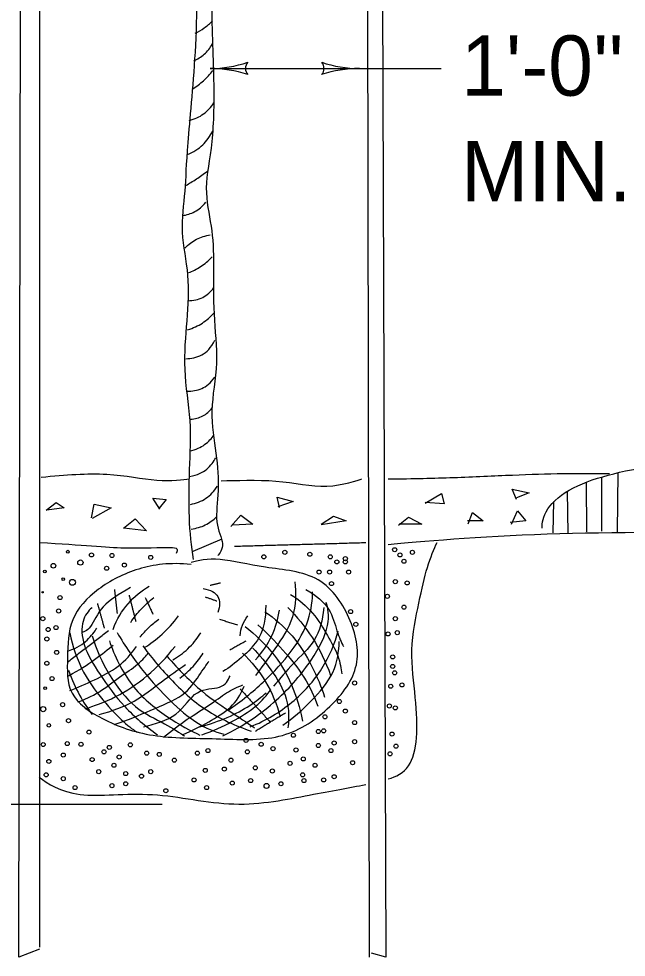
# Model space of a CAD drawing. Extents: x 1007 to 1035.5, y 1000.5 to 1021.5.
# Drawn here: x 1010.263 to 1012.277, y 1005.43 to 1008.544 of the extents above; entities that cross this region are included whole.
import ezdxf

# ---------------------------------------------------------------- set-up
doc = ezdxf.new("R2010")
doc.units = 0
doc.layers.add('Level 1', color=7, linetype='Continuous')

msp = doc.modelspace()

# ---------------------------------------------------------------- linework, layer by layer
at = {"layer": 'Level 1'}
for p, q in [((1010.2628, 1005.4299), (1010.2697, 1009.2631)), ((1010.3308, 1009.2565), (1010.3308, 1005.4629)), ((1011.4258, 1005.4299), (1011.419, 1009.2499)), ((1011.4666, 1009.2631), (1011.4802, 1005.4299)), ((1010.897, 1008.3788), (1011.6638, 1008.3788)), ((1012.1956, 1007.0223), (1012.1956, 1006.8432)), ((1012.2491, 1007.0383), (1012.2473, 1006.8414)), ((1012.1439, 1007.0062), (1012.1458, 1006.8414)), ((1011.6104, 1006.9363), (1011.664, 1006.9685)), ((1011.664, 1006.9685), (1011.6733, 1006.9345)), ((1011.9132, 1006.9488), (1011.8984, 1006.9828)), ((1011.8984, 1006.9828), (1011.9556, 1006.9703)), ((1011.9556, 1006.9703), (1011.9132, 1006.9542)), ((1012.0812, 1006.9757), (1012.083, 1006.836)), ((1010.3538, 1006.9131), (1010.3862, 1006.9389)), ((1010.3862, 1006.9389), (1010.4128, 1006.9205)), ((1010.5041, 1006.8882), (1010.5127, 1006.9334)), ((1010.5127, 1006.9334), (1010.5688, 1006.9214)), ((1010.7304, 1006.9168), (1010.7076, 1006.9528)), ((1010.7076, 1006.9528), (1010.7513, 1006.9482)), ((1010.7513, 1006.9482), (1010.7285, 1006.9196)), ((1011.1268, 1006.922), (1011.1195, 1006.956)), ((1011.1195, 1006.956), (1011.173, 1006.9417)), ((1011.173, 1006.9417), (1011.1213, 1006.9238)), ((1011.6733, 1006.9345), (1011.6104, 1006.9381)), ((1012.035, 1006.8378), (1012.0368, 1006.9417)), ((1010.4128, 1006.9205), (1010.3558, 1006.9131)), ((1010.5688, 1006.9214), (1010.506, 1006.8854)), ((1011.7526, 1006.8683), (1011.7673, 1006.9058)), ((1011.7673, 1006.9058), (1011.8024, 1006.8773)), ((1011.8966, 1006.8665), (1011.9168, 1006.9113)), ((1011.9168, 1006.9113), (1011.9446, 1006.8773)), ((1010.6097, 1006.8532), (1010.6486, 1006.8845)), ((1010.6486, 1006.8845), (1010.6857, 1006.8448)), ((1010.9663, 1006.8593), (1010.9995, 1006.8969)), ((1011.0383, 1006.8665), (1010.9699, 1006.8629)), ((1010.9995, 1006.8969), (1011.0383, 1006.8665)), ((1011.2653, 1006.8665), (1011.3059, 1006.8933)), ((1011.3483, 1006.8773), (1011.2653, 1006.8647)), ((1011.3059, 1006.8933), (1011.3483, 1006.8773)), ((1011.5218, 1006.8629), (1011.5551, 1006.8898)), ((1011.5994, 1006.8665), (1011.5237, 1006.8665)), ((1011.5551, 1006.8898), (1011.5994, 1006.8665)), ((1011.8024, 1006.8773), (1011.7508, 1006.8773)), ((1011.9446, 1006.8773), (1011.8928, 1006.8718)), ((1010.6857, 1006.8448), (1010.6106, 1006.8532)), ((1010.8406, 1006.7777), (1010.9368, 1006.8185)), ((1009.3629, 1005.9381), (1010.738, 1005.9381)), ((1010.3308, 1005.4563), (1010.2628, 1005.4299)), ((1011.4802, 1005.4299), (1011.4326, 1005.4431))]:
    msp.add_line(p, q, dxfattribs=at)
for centre, radius in [((1010.4253, 1006.7754), 0.00477), ((1011.145, 1006.7733), 0.00677), ((1011.2278, 1006.767), 0.00677), ((1011.5092, 1006.7818), 0.00677), ((1011.5681, 1006.7733), 0.00677), ((1010.4668, 1006.7394), 0.00875), ((1010.5038, 1006.7648), 0.00677), ((1010.5714, 1006.7628), 0.00677), ((1010.7001, 1006.7564), 0.00677), ((1011.0752, 1006.7585), 0.00677), ((1011.2955, 1006.7585), 0.00677), ((1011.3173, 1006.7416), 0.00677), ((1011.3457, 1006.7522), 0.00677), ((1011.3457, 1006.7416), 0.00677), ((1011.5267, 1006.7648), 0.00677), ((1011.5398, 1006.7437), 0.00677), ((1010.349, 1006.7098), 0.00433), ((1010.3773, 1006.7288), 0.00777), ((1010.554, 1006.7204), 0.00677), ((1010.6128, 1006.731), 0.00677), ((1011.2584, 1006.7078), 0.00677), ((1011.2933, 1006.7078), 0.00677), ((1011.3565, 1006.7078), 0.00677), ((1010.4101, 1006.6844), 0.00425), ((1010.4406, 1006.6738), 0.00973), ((1011.5113, 1006.676), 0.00677), ((1011.2998, 1006.6697), 0.00677), ((1011.5507, 1006.6718), 0.00677), ((1010.3418, 1006.6409), 0.00208), ((1010.3992, 1006.6231), 0.00677), ((1011.4852, 1006.6273), 0.00677), ((1011.5398, 1006.5914), 0.00677), ((1010.3424, 1006.5533), 0.00677), ((1010.3948, 1006.5787), 0.00677), ((1011.3631, 1006.5766), 0.00677), ((1011.5113, 1006.5533), 0.00677), ((1010.3599, 1006.5173), 0.00677), ((1010.3861, 1006.5237), 0.00677), ((1011.3805, 1006.5343), 0.00677), ((1011.4874, 1006.5026), 0.00677), ((1011.5179, 1006.5068), 0.00677), ((1010.3555, 1006.4857), 0.00677), ((1010.3883, 1006.4412), 0.00677), ((1011.5027, 1006.4264), 0.00677), ((1010.3555, 1006.4053), 0.00677), ((1011.5027, 1006.3947), 0.00677), ((1011.5092, 1006.3735), 0.00677), ((1010.373, 1006.3545), 0.00677), ((1011.3762, 1006.3397), 0.00677), ((1011.5332, 1006.3333), 0.00677), ((1010.35, 1006.3226), 0.00447), ((1011.4961, 1006.3291), 0.00677), ((1011.326, 1006.2783), 0.00677), ((1010.3438, 1006.253), 0.00855), ((1010.4079, 1006.2678), 0.00677), ((1011.3457, 1006.2466), 0.00677), ((1011.4918, 1006.2635), 0.00677), ((1011.5113, 1006.2572), 0.00677), ((1010.4275, 1006.2148), 0.00677), ((1011.278, 1006.2276), 0.00677), ((1011.3762, 1006.2085), 0.00677), ((1010.3623, 1006.1993), 0.00578), ((1010.4951, 1006.1768), 0.00677), ((1011.2563, 1006.1789), 0.00677), ((1011.2737, 1006.181), 0.00677), ((1011.0163, 1006.1493), 0.00677), ((1011.1733, 1006.1663), 0.00677), ((1011.3762, 1006.1451), 0.00677), ((1011.5005, 1006.1704), 0.00677), ((1010.3438, 1006.1356), 0.00648), ((1010.4232, 1006.1388), 0.00677), ((1010.4689, 1006.1366), 0.00677), ((1010.5628, 1006.126), 0.00677), ((1010.6325, 1006.1345), 0.00677), ((1010.8898, 1006.1154), 0.00677), ((1011.0665, 1006.1366), 0.00677), ((1011.1058, 1006.1218), 0.00677), ((1011.1821, 1006.1176), 0.00677), ((1011.2563, 1006.1323), 0.00677), ((1011.2977, 1006.1154), 0.00677), ((1011.3086, 1006.1408), 0.00677), ((1011.5136, 1006.1303), 0.00677), ((1010.4101, 1006.1007), 0.00677), ((1010.506, 1006.0858), 0.00677), ((1010.5453, 1006.1113), 0.00677), ((1010.5954, 1006.0943), 0.00677), ((1010.687, 1006.107), 0.00677), ((1010.7284, 1006.1028), 0.00677), ((1010.7786, 1006.0838), 0.00677), ((1010.8549, 1006.107), 0.00677), ((1010.9662, 1006.0838), 0.00677), ((1011.0207, 1006.1113), 0.00677), ((1011.2061, 1006.0879), 0.00677), ((1011.4939, 1006.1048), 0.00677), ((1010.3621, 1006.0795), 0.00677), ((1010.578, 1006.0668), 0.00677), ((1010.9443, 1006.0541), 0.00677), ((1011.0468, 1006.0583), 0.00677), ((1011.1624, 1006.0732), 0.00677), ((1011.2453, 1006.0668), 0.00677), ((1011.3696, 1006.0753), 0.00677), ((1010.3533, 1006.0351), 0.00677), ((1010.4101, 1006.0223), 0.00677), ((1010.5278, 1006.0457), 0.00677), ((1010.6173, 1006.0393), 0.00677), ((1010.6696, 1006.0308), 0.00677), ((1010.7001, 1006.0457), 0.00677), ((1010.8811, 1006.0498), 0.00677), ((1011.1036, 1006.0478), 0.00677), ((1011.2039, 1006.0351), 0.00677), ((1011.3086, 1006.0288), 0.00677), ((1010.4493, 1005.9928), 0.00677), ((1010.5714, 1005.9991), 0.00677), ((1010.6173, 1006.0054), 0.00677), ((1010.844, 1006.0182), 0.00677), ((1010.8855, 1005.9928), 0.00677), ((1010.9705, 1006.0076), 0.00677), ((1011.0316, 1006.016), 0.00677), ((1011.0842, 1005.9983), 0.00827), ((1011.1319, 1006.0054), 0.00677), ((1011.2083, 1006.016), 0.00677), ((1011.2737, 1006.0182), 0.00677), ((1010.7503, 1005.9822), 0.00677)]:
    msp.add_circle(centre, radius, dxfattribs=at)
for centre, radius, start, end in [((1010.897, 1008.7697), 0.3909, 270, 288.6688), ((1011.0457, 1008.3787), 0.0313, 138.7746, 220.8913), ((1011.2435, 1008.3788), 0.0313, 318.7746, 40.8913), ((1011.3922, 1008.7697), 0.3909, 251.3472, 269.9939), ((1010.897, 1008.7697), 0.3909, 269.9878, 270), ((1010.897, 1007.9878), 0.3909, 71.3472, 89.9939), ((1011.3922, 1007.9878), 0.3909, 90, 108.6688), ((1011.3922, 1007.9878), 0.3909, 89.9878, 90)]:
    msp.add_arc(centre, radius, start, end, dxfattribs=at)
for points, degree in [([(1010.8478, 1008.9398), (1010.856, 1008.6904), (1010.8518, 1008.4174), (1010.8176, 1008.1021), (1010.816, 1007.9723), (1010.7959, 1007.8369), (1010.8293, 1007.6939), (1010.821, 1007.5431), (1010.8048, 1007.3822), (1010.8362, 1007.2076), (1010.8268, 1007.0485), (1010.8243, 1006.8853), (1010.8343, 1006.7933), (1010.8409, 1006.7494)], 3), ([(1010.9158, 1008.9464), (1010.9078, 1008.8431), (1010.8964, 1008.6343), (1010.9118, 1008.3459), (1010.9078, 1008.1234), (1010.8735, 1007.9784), (1010.9043, 1007.8564), (1010.9108, 1007.7304), (1010.9056, 1007.5631), (1010.9272, 1007.4023), (1010.893, 1007.2396), (1010.919, 1007.0996), (1010.9287, 1006.9754), (1010.9095, 1006.8691), (1010.95, 1006.7973), (1010.9284, 1006.7689), (1010.9225, 1006.7626)], 3), ([(1010.8479, 1008.4958), (1010.8579, 1008.5007), (1010.8782, 1008.5126), (1010.8961, 1008.5278), (1010.905, 1008.5367)], 3), ([(1010.843, 1008.4043), (1010.8551, 1008.4093), (1010.8794, 1008.4238), (1010.8972, 1008.446), (1010.905, 1008.4608)], 3), ([(1010.838, 1008.3105), (1010.8514, 1008.3187), (1010.8761, 1008.3369), (1010.8968, 1008.3596), (1010.9063, 1008.3718)], 3), ([(1010.8281, 1008.2058), (1010.8463, 1008.2107), (1010.8772, 1008.2253), (1010.9005, 1008.2504), (1010.9099, 1008.2648)], 3), ([(1010.8225, 1008.0934), (1010.8425, 1008.1016), (1010.875, 1008.1225), (1010.8973, 1008.154), (1010.9056, 1008.1712)], 3), ([(1010.8168, 1007.9907), (1010.8274, 1007.9969), (1010.8518, 1008.0119), (1010.8753, 1008.0282), (1010.8884, 1008.0378)], 3), ([(1010.8053, 1007.8907), (1010.8188, 1007.8924), (1010.8478, 1007.9011), (1010.8712, 1007.9204), (1010.8827, 1007.9351)], 3), ([(1010.8136, 1007.783), (1010.8253, 1007.7952), (1010.851, 1007.8143), (1010.8815, 1007.8241), (1010.8977, 1007.8267)], 3), ([(1010.8256, 1007.7014), (1010.8383, 1007.7061), (1010.8668, 1007.7199), (1010.891, 1007.7401), (1010.9037, 1007.7538)], 3), ([(1010.8226, 1007.6082), (1010.8417, 1007.608), (1010.8743, 1007.6155), (1010.8994, 1007.6378), (1010.9097, 1007.6518)], 3), ([(1010.8226, 1007.512), (1010.8413, 1007.5173), (1010.8729, 1007.5318), (1010.8988, 1007.5548), (1010.9097, 1007.5673)], 3), ([(1010.8166, 1007.4158), (1010.8333, 1007.4157), (1010.8723, 1007.4232), (1010.8999, 1007.4517), (1010.9127, 1007.477)], 3), ([(1010.8226, 1007.308), (1010.8367, 1007.3076), (1010.8713, 1007.3128), (1010.8985, 1007.3346), (1010.9127, 1007.3547)], 3), ([(1010.8316, 1007.2148), (1010.8473, 1007.2157), (1010.8741, 1007.2231), (1010.895, 1007.2414), (1010.9037, 1007.2527)], 3), ([(1010.8286, 1007.1099), (1010.8508, 1007.1143), (1010.8806, 1007.128), (1010.9027, 1007.1522), (1010.9097, 1007.1623)], 3), ([(1010.8286, 1007.0254), (1010.8558, 1007.0299), (1010.8886, 1007.0458), (1010.9099, 1007.0754), (1010.9157, 1007.0866)], 3), ([(1011.9979, 1006.854), (1011.9977, 1006.8692), (1012.0033, 1006.9163), (1012.0946, 1006.9928), (1012.2309, 1007.0356), (1012.3977, 1007.0703), (1012.5121, 1006.9869), (1012.5688, 1006.9044), (1012.6371, 1006.8713), (1012.6753, 1006.8585), (1012.6947, 1006.854)], 3), ([(1010.3369, 1007.023), (1010.418, 1007.0303), (1010.5634, 1007.0416), (1010.7268, 1007.0038), (1010.8097, 1007.0141), (1010.8283, 1007.0169)], 3), ([(1011.4878, 1007.0169), (1011.5728, 1007.0178), (1011.7036, 1007.0206), (1011.9067, 1007.0307), (1012.0663, 1007.0356), (1012.1804, 1007.0355), (1012.2219, 1007.0351)], 3), ([(1010.8316, 1006.9322), (1010.8508, 1006.9358), (1010.8853, 1006.9495), (1010.911, 1006.9763), (1010.9218, 1006.9933)], 3), ([(1010.9341, 1007.0109), (1010.9818, 1007.0113), (1011.124, 1007.0181), (1011.2853, 1006.9775), (1011.3883, 1007.0124), (1011.4007, 1007.0169)], 3), ([(1010.8346, 1006.8506), (1010.8519, 1006.8528), (1010.8822, 1006.8618), (1010.9078, 1006.8805), (1010.9187, 1006.8913)], 3), ([(1011.4878, 1006.7997), (1011.5873, 1006.8093), (1011.9968, 1006.8439), (1012.7198, 1006.8383), (1013.3417, 1006.848), (1013.6528, 1006.848)], 3), ([(1010.3307, 1006.8058), (1010.4799, 1006.7978), (1010.6198, 1006.7822), (1010.7918, 1006.7946), (1010.7913, 1006.7839), (1010.7848, 1006.7695)], 3), ([(1010.9777, 1006.7937), (1011.4132, 1006.8058)], 1), ([(1011.4878, 1006.0213), (1011.5141, 1006.0288), (1011.5635, 1006.0548), (1011.5861, 1006.1519), (1011.5809, 1006.2878), (1011.5566, 1006.4491), (1011.5911, 1006.6136), (1011.6156, 1006.7276), (1011.6403, 1006.786), (1011.6496, 1006.8058)], 3), ([(1010.8346, 1006.7333), (1010.7637, 1006.7398), (1010.6559, 1006.7262), (1010.5203, 1006.6558), (1010.4259, 1006.5548), (1010.4252, 1006.4237), (1010.4188, 1006.2994), (1010.5344, 1006.2168), (1010.699, 1006.1558), (1010.918, 1006.1573), (1011.1351, 1006.1433), (1011.2939, 1006.2478), (1011.4028, 1006.3878), (1011.3739, 1006.5454), (1011.2711, 1006.7068), (1011.0734, 1006.7191), (1010.9213, 1006.7599), (1010.8553, 1006.7455), (1010.8346, 1006.7393)], 3), ([(1010.6335, 1006.657), (1010.5939, 1006.6326), (1010.5319, 1006.5978), (1010.5032, 1006.5158), (1010.4747, 1006.5075), (1010.4706, 1006.5065)], 3), ([(1010.5753, 1006.5178), (1010.5883, 1006.5524), (1010.6208, 1006.6067), (1010.6702, 1006.6461), (1010.6955, 1006.6608)], 3), ([(1010.58, 1006.6504), (1010.5885, 1006.5707)], 1), ([(1010.8746, 1006.6532), (1010.8989, 1006.6488), (1010.9301, 1006.631), (1010.9301, 1006.5951), (1010.9228, 1006.5734)], 3), ([(1010.8973, 1006.6641), (1010.9313, 1006.6723)], 1), ([(1011.1777, 1006.6751), (1011.1819, 1006.6417), (1011.1821, 1006.5533), (1011.1113, 1006.4535), (1011.0645, 1006.3859), (1011.0474, 1006.3646)], 3), ([(1011.2145, 1006.6504), (1011.2507, 1006.6295), (1011.2994, 1006.5872), (1011.3163, 1006.5088), (1011.3332, 1006.4735), (1011.3392, 1006.4608)], 3), ([(1010.6282, 1006.6312), (1010.6508, 1006.5433)], 1), ([(1010.6338, 1006.5405), (1010.6448, 1006.5573), (1010.6682, 1006.5868), (1010.6961, 1006.612), (1010.7103, 1006.6229)], 3), ([(1010.682, 1006.6229), (1010.7075, 1006.5679)], 1), ([(1010.8803, 1006.6257), (1010.9199, 1006.6119)], 1), ([(1010.9568, 1006.2493), (1011.0005, 1006.279), (1011.0757, 1006.3411), (1011.1732, 1006.4454), (1011.2297, 1006.5493), (1011.237, 1006.6175), (1011.2372, 1006.6422)], 3), ([(1011.1635, 1006.6339), (1011.1928, 1006.6153), (1011.2416, 1006.5748), (1011.2876, 1006.4948), (1011.3249, 1006.4299), (1011.3321, 1006.3862), (1011.3335, 1006.3701)], 3), ([(1010.5055, 1006.5893), (1010.4933, 1006.5792), (1010.4693, 1006.5512), (1010.4708, 1006.4668), (1010.528, 1006.3698), (1010.6094, 1006.2588), (1010.683, 1006.196), (1010.7227, 1006.1679)], 3), ([(1010.5234, 1006.6037), (1010.5461, 1006.5213)], 1), ([(1010.9398, 1006.1641), (1011.0099, 1006.1987), (1011.1264, 1006.2798), (1011.2413, 1006.4188), (1011.2989, 1006.5362), (1011.2877, 1006.5907), (1011.2825, 1006.6064)], 3), ([(1011.0814, 1006.5982), (1011.0823, 1006.5518), (1011.0673, 1006.4869), (1011.0001, 1006.421), (1010.9611, 1006.3913), (1010.9398, 1006.3783)], 3), ([(1011.274, 1006.5899), (1011.2702, 1006.5466), (1011.2511, 1006.4771), (1011.1703, 1006.4048), (1011.1293, 1006.3548), (1011.1069, 1006.3289)], 3), ([(1011.1551, 1006.5899), (1011.184, 1006.561), (1011.2405, 1006.4919), (1011.2801, 1006.4118), (1011.2967, 1006.3646)], 3), ([(1010.68, 1006.4576), (1010.6978, 1006.469), (1010.7392, 1006.4998), (1010.7741, 1006.5378), (1010.7925, 1006.5629)], 3), ([(1010.9964, 1006.4965), (1010.9976, 1006.5091), (1011.0031, 1006.5322), (1011.0148, 1006.5529), (1011.0219, 1006.5624)], 3), ([(1011.0474, 1006.4168), (1011.0716, 1006.4428), (1011.1058, 1006.4942), (1011.1227, 1006.5535), (1011.1268, 1006.5817)], 3), ([(1011.0786, 1006.5762), (1011.1104, 1006.5545), (1011.1743, 1006.4997), (1011.2366, 1006.3976), (1011.2668, 1006.3246), (1011.2768, 1006.2932)], 3), ([(1010.6645, 1006.4914), (1010.6741, 1006.5035), (1010.6936, 1006.5248), (1010.7157, 1006.5435), (1010.7266, 1006.5517)], 3), ([(1010.9284, 1006.5515), (1010.9879, 1006.5323)], 1), ([(1011.0134, 1006.5268), (1011.0468, 1006.5014), (1011.1169, 1006.434), (1011.1777, 1006.3206), (1011.1985, 1006.2399), (1011.2032, 1006.2135)], 3), ([(1011.0559, 1006.5323), (1011.0841, 1006.5073), (1011.1406, 1006.4494), (1011.2123, 1006.361), (1011.2433, 1006.2928), (1011.2542, 1006.263)], 3), ([(1010.4241, 1006.4087), (1010.5598, 1006.514)], 1), ([(1010.4279, 1006.4463), (1010.4577, 1006.4573), (1010.4913, 1006.4796), (1010.5153, 1006.5121), (1010.521, 1006.5216)], 3), ([(1010.4318, 1006.5065), (1010.4408, 1006.4624), (1010.4709, 1006.3708), (1010.5542, 1006.266), (1010.6194, 1006.1994), (1010.6528, 1006.1778), (1010.6568, 1006.1754)], 3), ([(1010.5064, 1006.4965), (1010.5191, 1006.4519), (1010.5585, 1006.3638), (1010.6479, 1006.25), (1010.7508, 1006.2054), (1010.7983, 1006.1734), (1010.8123, 1006.1641)], 3), ([(1010.5885, 1006.5075), (1010.6156, 1006.461), (1010.6733, 1006.3769), (1010.7658, 1006.2773), (1010.8524, 1006.2022), (1010.9123, 1006.178), (1010.9426, 1006.1695)], 3), ([(1010.7731, 1006.4163), (1010.79, 1006.426), (1010.8253, 1006.4516), (1010.853, 1006.4852), (1010.8662, 1006.5065)], 3), ([(1011.0304, 1006.1943), (1011.0833, 1006.2158), (1011.174, 1006.2704), (1011.2758, 1006.3853), (1011.3111, 1006.4714), (1011.3222, 1006.513)], 3), ([(1010.4279, 1006.3636), (1010.4645, 1006.3838), (1010.5147, 1006.4163), (1010.5614, 1006.4533), (1010.5753, 1006.4651)], 3), ([(1010.563, 1006.48), (1010.5793, 1006.4303), (1010.6314, 1006.3235), (1010.7513, 1006.2256), (1010.8367, 1006.1789), (1010.8633, 1006.1668)], 3), ([(1010.6735, 1006.4635), (1010.6971, 1006.4305), (1010.7625, 1006.3518), (1010.8782, 1006.2441), (1010.9824, 1006.1969), (1011.0333, 1006.1805)], 3), ([(1010.9624, 1006.4498), (1011.0163, 1006.48)], 1), ([(1011.1381, 1006.1998), (1011.1716, 1006.2223), (1011.2351, 1006.2788), (1011.3142, 1006.3718), (1011.3248, 1006.447), (1011.325, 1006.4773)], 3), ([(1010.4318, 1006.3147), (1010.4583, 1006.3247), (1010.5133, 1006.3499), (1010.5955, 1006.3903), (1010.6361, 1006.4368), (1010.6528, 1006.4613)], 3), ([(1010.4589, 1006.277), (1010.4791, 1006.2845), (1010.5292, 1006.3059), (1010.5968, 1006.3614), (1010.6611, 1006.4004), (1010.6868, 1006.4323), (1010.6917, 1006.4388)], 3), ([(1010.4823, 1006.2544), (1010.5104, 1006.2624), (1010.585, 1006.2898), (1010.6898, 1006.3587), (1010.7541, 1006.4264), (1010.7808, 1006.4613)], 3), ([(1010.7528, 1006.4306), (1010.7943, 1006.382), (1010.8708, 1006.3056), (1010.9772, 1006.2368), (1011.0294, 1006.2015), (1011.0446, 1006.1915)], 3), ([(1010.7963, 1006.356), (1010.8135, 1006.3683), (1010.8419, 1006.3935), (1010.8648, 1006.4239), (1010.8739, 1006.4388)], 3), ([(1011.0049, 1006.4388), (1011.0339, 1006.4113), (1011.0861, 1006.3471), (1011.1182, 1006.2709), (1011.1296, 1006.2273)], 3), ([(1011.0389, 1006.4553), (1011.0581, 1006.4365), (1011.1111, 1006.3715), (1011.1633, 1006.2763), (1011.157, 1006.2045), (1011.1551, 1006.1915)], 3), ([(1010.5288, 1006.2357), (1010.573, 1006.2467), (1010.6494, 1006.2746), (1010.7363, 1006.3459), (1010.7912, 1006.3837), (1010.8158, 1006.4012)], 3), ([(1010.5792, 1006.2018), (1010.6218, 1006.2155), (1010.7014, 1006.251), (1010.8142, 1006.2951), (1010.8622, 1006.3679), (1010.8858, 1006.401), (1010.8933, 1006.4124)], 3), ([(1010.4279, 1006.3823), (1010.4392, 1006.3493), (1010.4621, 1006.2988), (1010.4928, 1006.2526), (1010.5055, 1006.2357)], 3), ([(1010.6762, 1006.1943), (1010.7155, 1006.2042), (1010.793, 1006.2246), (1010.8492, 1006.3263), (1010.9388, 1006.3163), (1010.9574, 1006.3492), (1010.9631, 1006.3636)], 3), ([(1010.7421, 1006.1604), (1010.7688, 1006.1812), (1010.8227, 1006.2224), (1010.896, 1006.266), (1010.9527, 1006.3103), (1010.9868, 1006.3262), (1011.0058, 1006.3334)], 3), ([(1010.8041, 1006.1679), (1010.8406, 1006.1827), (1010.8923, 1006.2104), (1010.9708, 1006.2569), (1010.9978, 1006.2997), (1011.0097, 1006.3297)], 3), ([(1010.8623, 1006.1943), (1010.8958, 1006.2028), (1010.9571, 1006.2244), (1011.0313, 1006.2643), (1011.0698, 1006.2949), (1011.0833, 1006.3071)], 3), ([(1010.87, 1006.1679), (1010.9081, 1006.1808), (1010.9717, 1006.2108), (1011.0518, 1006.2602), (1011.0861, 1006.3004), (1011.0988, 1006.3184)], 3), ([(1010.9964, 1006.3207), (1011.0956, 1006.2108)], 1), ([(1011.0474, 1006.1805), (1011.1466, 1006.241)], 1), ([(1010.3307, 1006.0273), (1010.3563, 1006.0068), (1010.4446, 1005.9497), (1010.7035, 1005.9874), (1010.9785, 1005.9177), (1011.2396, 1005.9718), (1011.3594, 1005.9922), (1011.4132, 1006.0031)], 3)]:
    msp.add_open_spline(points, degree=degree, dxfattribs=at)

# ---------------------------------------------------------------- texts
for s, p in [("1'-0''", (1011.7293, 1008.2884)), ('MIN.', (1011.7293, 1007.9384))]:
    msp.add_text(s, height=0.2, dxfattribs=at).set_placement(p)

doc.saveas('drawing.dxf')
